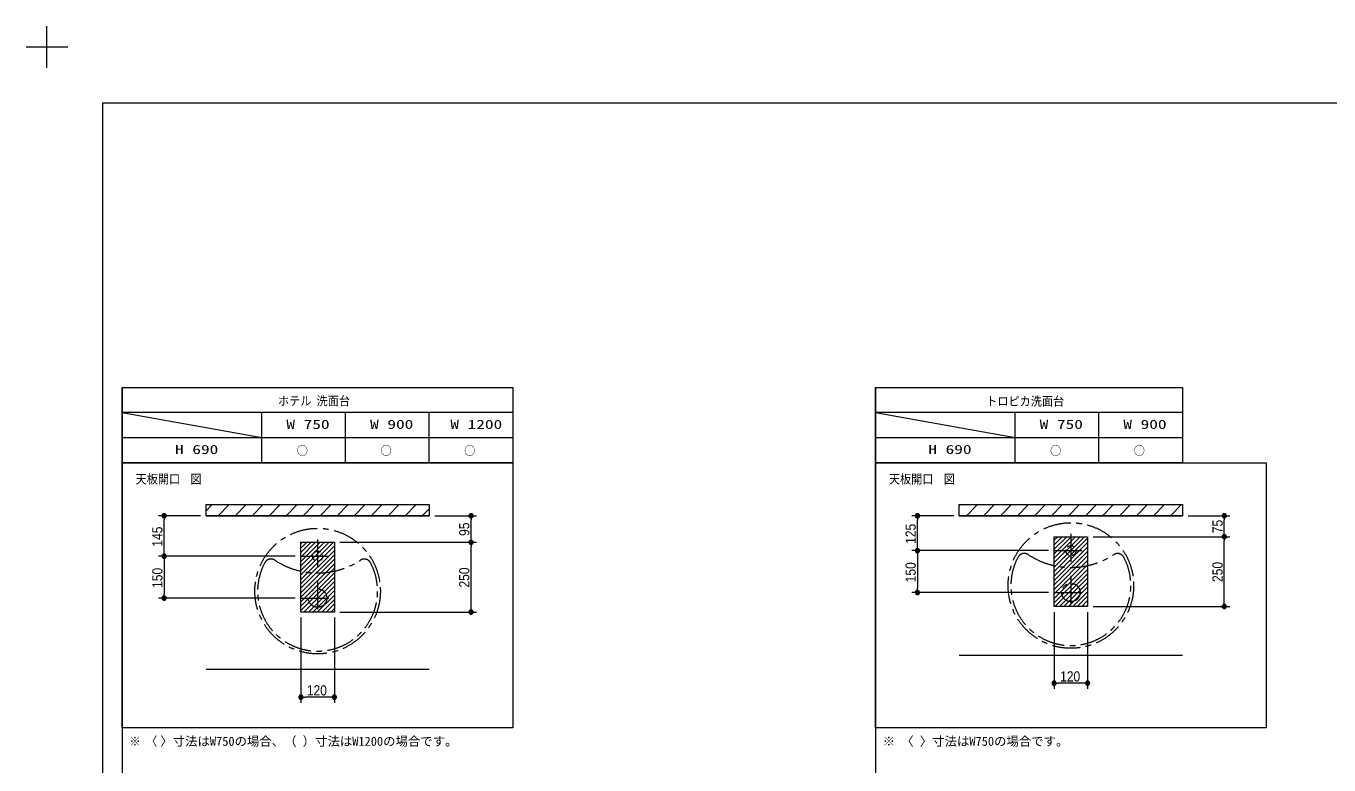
# Model space of a CAD drawing. Units: millimetres, scale not verified. Extents: x -6062 to 6062, y -3045 to 3045.
# Drawn here: x -6062 to -1392, y 397 to 3045 of the extents above; entities that cross this region are included whole.
import ezdxf
from ezdxf.enums import TextEntityAlignment as Align

# ---------------------------------------------------------------- set-up
doc = ezdxf.new("R2010")
doc.units = ezdxf.units.MM
doc.header["$LTSCALE"] = 20
doc.linetypes.add('CHAIN1', pattern=[8, 5, -1, 1, -1])
doc.linetypes.add('DASHED1', pattern=[1.8, 1.2, -0.6])
for name, color, linetype, lineweight in [('0-0_1図面枠', 7, 'Continuous', 9), ('0-1_3一般', 7, 'Continuous', 9), ('0-4_0', 7, 'Continuous', 9), ('0-5_2寸法-1', 7, 'Continuous', 9)]:
    doc.layers.add(name, color=color, linetype=linetype, lineweight=lineweight)
doc.styles.add('ＭＳ ゴシック', font='')
doc.styles.add('ＭＳ Ｐゴシック', font='')
doc.styles.get('ＭＳ ゴシック').set_extended_font_data('MS Gothic')
doc.styles.get('ＭＳ Ｐゴシック').set_extended_font_data('MS PGothic')

# ---------------------------------------------------------------- blocks, each defined once
blk = doc.blocks.new('グループ')
at = {"layer": '0-0_1図面枠'}
for p, q in [((-84000, 57900), (-84000, 60900)), ((-85500, 59400), (-82500, 59400))]:
    blk.add_line(p, q, dxfattribs=at)
blk = doc.blocks.new('グループ-2')
at = {"layer": '0-0_1図面枠'}
blk.add_lwpolyline([(-80000, 55400), (80000, 55400), (80000, -55400), (-80000, -55400)], close=True, dxfattribs=at)
blk = doc.blocks.new('図面枠')
at = {"layer": '0-0_1図面枠'}
for name in ['グループ', 'グループ-2']:
    blk.add_blockref(name, (0, 0), dxfattribs=at)
blk = doc.blocks.new('_Dot')
at = {"layer": '0-4_0'}
for p, q in [((-10, 0), (-20, 0)), ((9.78, 2), (-9.78, 2)), ((7.99, 6), (-7.99, 6)), ((9.16, -3.98), (-9.16, -3.98)), ((6, -7.98), (-6, -7.98))]:
    blk.add_line(p, q, dxfattribs=at)
for points in [[(10, 0), (9.92, 1.25), (9.69, 2.49), (9.3, 3.68), (8.76, 4.82), (8.09, 5.88), (7.29, 6.85), (6.37, 7.71), (5.36, 8.44), (4.26, 9.05), (3.09, 9.51), (1.87, 9.82), (0.63, 9.98), (-0.63, 9.98), (-1.87, 9.82), (-3.09, 9.51), (-4.26, 9.05), (-5.36, 8.44), (-6.37, 7.71), (-7.29, 6.85), (-8.09, 5.88), (-8.76, 4.82), (-9.3, 3.68), (-9.69, 2.49), (-9.92, 1.25), (-10, 0), (0, 0)], [(-10, 0), (-9.92, -1.25), (-9.69, -2.49), (-9.3, -3.68), (-8.76, -4.82), (-8.09, -5.88), (-7.29, -6.85), (-6.37, -7.71), (-5.36, -8.44), (-4.26, -9.05), (-3.09, -9.51), (-1.87, -9.82), (-0.63, -9.98), (0.63, -9.98), (1.87, -9.82), (3.09, -9.51), (4.26, -9.05), (5.36, -8.44), (6.37, -7.71), (7.29, -6.85), (8.09, -5.88), (8.76, -4.82), (9.3, -3.68), (9.69, -2.49), (9.92, -1.25), (10, 0), (0, 0)]]:
    blk.add_lwpolyline(points, close=True, dxfattribs=at)

msp = doc.modelspace()

# ---------------------------------------------------------------- linework, layer by layer
at = {"layer": '0-0_1図面枠'}
for p, q in [((-5717.5, 1750), (-5717.5, -2420)), ((-3017.5, 1750), (-3017.5, -2420)), ((-4317.5, 1660), (-5717.5, 1660)), ((-5717.5, 1660), (-5217.5, 1570)), ((-5217.5, 1480), (-5217.5, 1660)), ((-4917.5, 1480), (-4917.5, 1660)), ((-4617.5, 1480), (-4617.5, 1660)), ((-1917.5, 1660), (-3017.5, 1660)), ((-3017.5, 1660), (-2517.5, 1570)), ((-2517.5, 1480), (-2517.5, 1660)), ((-2217.5, 1480), (-2217.5, 1660)), ((-5717.5, 1570), (-4317.5, 1570)), ((-3017.5, 1570), (-1917.5, 1570))]:
    msp.add_line(p, q, dxfattribs=at)
for points in [[(-5717.5, 1750), (-4317.5, 1750), (-4317.5, 1480), (-5717.5, 1480)], [(-3017.5, 1750), (-1917.5, 1750), (-1917.5, 1480), (-3017.5, 1480)], [(-5717.5, 1480), (-4317.5, 1480), (-4317.5, 530), (-5717.5, 530)], [(-3017.5, 1480), (-1617.5, 1480), (-1617.5, 530), (-3017.5, 530)]]:
    msp.add_lwpolyline(points, close=True, dxfattribs=at)
at = {"layer": '0-1_3一般'}
for p, q in [((-5417.5, 1307.76), (-5395.26, 1330)), ((-5374.3, 1290), (-5334.3, 1330)), ((-5313.34, 1290), (-5273.34, 1330)), ((-5252.38, 1290), (-5212.38, 1330)), ((-5191.42, 1290), (-5151.42, 1330)), ((-5130.46, 1290), (-5090.46, 1330)), ((-5069.5, 1290), (-5029.5, 1330)), ((-5008.54, 1290), (-4968.54, 1330)), ((-4947.58, 1290), (-4907.58, 1330)), ((-4886.62, 1290), (-4846.62, 1330)), ((-4825.66, 1290), (-4785.66, 1330)), ((-4764.7, 1290), (-4724.7, 1330)), ((-4703.74, 1290), (-4663.74, 1330)), ((-4642.78, 1290), (-4617.5, 1315.28)), ((-2717.5, 1325.52), (-2713.02, 1330)), ((-2692.06, 1290), (-2652.06, 1330)), ((-2631.1, 1290), (-2591.1, 1330)), ((-2570.14, 1290), (-2530.14, 1330)), ((-2509.18, 1290), (-2469.18, 1330)), ((-2448.22, 1290), (-2408.22, 1330)), ((-2387.26, 1290), (-2347.26, 1330)), ((-2326.3, 1290), (-2286.3, 1330)), ((-2265.34, 1290), (-2225.34, 1330)), ((-2204.38, 1290), (-2164.38, 1330)), ((-2143.42, 1290), (-2103.42, 1330)), ((-2082.46, 1290), (-2042.46, 1330)), ((-2021.5, 1290), (-1981.5, 1330)), ((-1960.54, 1290), (-1920.54, 1330)), ((-5417.5, 1290), (-4617.5, 1290)), ((-2717.5, 1290), (-1917.5, 1290)), ((-2377.5, 1202), (-2364.5, 1215)), ((-2377.5, 1186), (-2348.5, 1215)), ((-2377.5, 1170), (-2332.5, 1215)), ((-2377.5, 1154), (-2316.5, 1215)), ((-2377.5, 1138), (-2300.5, 1215)), ((-2377.5, 1122), (-2284.5, 1215)), ((-2377.5, 1106), (-2268.5, 1215)), ((-5077.5, 1190), (-5072.5, 1195)), ((-5077.5, 1174), (-5056.5, 1195)), ((-5077.5, 1158), (-5040.5, 1195)), ((-5077.5, 1142), (-5024.5, 1195)), ((-5077.5, 1126), (-5008.5, 1195)), ((-5077.5, 1110), (-4992.5, 1195)), ((-5077.5, 1094), (-4976.5, 1195)), ((-5077.5, 1078), (-4960.5, 1195)), ((-5077.5, 1062), (-4957.5, 1182)), ((-2377.5, 1090), (-2257.5, 1210)), ((-2377.5, 1074), (-2257.5, 1194)), ((-2377.5, 1058), (-2257.5, 1178)), ((-5077.5, 1046), (-4957.5, 1166)), ((-5077.5, 1030), (-4957.5, 1150)), ((-5077.5, 1014), (-4957.5, 1134)), ((-2377.5, 1042), (-2257.5, 1162)), ((-2377.5, 1026), (-2257.5, 1146)), ((-2377.5, 1010), (-2257.5, 1130)), ((-5077.5, 998), (-4957.5, 1118)), ((-5077.5, 982), (-4957.5, 1102)), ((-5077.5, 966), (-4957.5, 1086)), ((-2377.5, 994), (-2257.5, 1114)), ((-2377.5, 978), (-2257.5, 1098)), ((-2374.5, 965), (-2257.5, 1082)), ((-5077.5, 950), (-4957.5, 1070)), ((-5066.5, 945), (-4957.5, 1054)), ((-5050.5, 945), (-4957.5, 1038)), ((-2358.5, 965), (-2257.5, 1066)), ((-2342.5, 965), (-2257.5, 1050)), ((-2326.5, 965), (-2257.5, 1034)), ((-5034.5, 945), (-4957.5, 1022)), ((-5018.5, 945), (-4957.5, 1006)), ((-5002.5, 945), (-4957.5, 990)), ((-2310.5, 965), (-2257.5, 1018)), ((-2294.5, 965), (-2257.5, 1002)), ((-2278.5, 965), (-2257.5, 986)), ((-4986.5, 945), (-4957.5, 974)), ((-4970.5, 945), (-4957.5, 958)), ((-2262.5, 965), (-2257.5, 970)), ((-2717.5, 790), (-1917.5, 790)), ((-5417.5, 740), (-4617.5, 740))]:
    msp.add_line(p, q, dxfattribs=at)
at = {"layer": '0-1_3一般', "linetype": 'CHAIN1'}
for p, q in [((-2317.5, 1225), (-2317.5, 1105)), ((-5017.5, 1205), (-5017.5, 1085)), ((-5077.5, 1145), (-4957.5, 1145)), ((-2377.5, 1165), (-2257.5, 1165)), ((-2317.5, 1075), (-2317.5, 955)), ((-5017.5, 1055), (-5017.5, 935)), ((-5077.5, 995), (-4957.5, 995)), ((-2377.5, 1015), (-2257.5, 1015))]:
    msp.add_line(p, q, dxfattribs=at)
at = {"layer": '0-1_3一般'}
for points in [[(-5417.5, 1330), (-4617.5, 1330), (-4617.5, 1290), (-5417.5, 1290)], [(-2717.5, 1330), (-1917.5, 1330), (-1917.5, 1290), (-2717.5, 1290)], [(-2377.5, 1215), (-2257.5, 1215), (-2257.5, 965), (-2377.5, 965)], [(-2377.5, 1215), (-2257.5, 1215), (-2257.5, 965), (-2377.5, 965)], [(-5077.5, 1195), (-4957.5, 1195), (-4957.5, 945), (-5077.5, 945)], [(-5077.5, 1195), (-4957.5, 1195), (-4957.5, 945), (-5077.5, 945)]]:
    msp.add_lwpolyline(points, close=True, dxfattribs=at)
at = {"layer": '0-1_3一般', "linetype": 'CHAIN1'}
for centre, radius in [((-2317.5, 1040), 225), ((-5017.5, 1020), 225), ((-5017.5, 995), 33), ((-2317.5, 1015), 33)]:
    msp.add_circle(centre, radius, dxfattribs=at)
at = {"layer": '0-1_3一般', "linetype": 'DASHED1'}
for centre in [(-2317.5, 1165), (-5017.5, 1145)]:
    msp.add_circle(centre, 18, dxfattribs=at)
at = {"layer": '0-1_3一般', "linetype": 'CHAIN1'}
for centre, radius, start, end in [((-5017.5, 1020), 215, 151.72629, 28.27371), ((-5184.83, 1110), 25, 56.72696, 151.72629), ((-5017.5, 1365), 280, 236.72696, 304.07792), ((-4850.17, 1110), 25, 28.27371, 123.27304), ((-2317.5, 1040), 215, 151.72629, 28.27371), ((-2484.83, 1130), 25, 56.72696, 151.72629), ((-2317.5, 1385), 280, 236.72696, 304.07792), ((-2150.17, 1130), 25, 28.27371, 123.27304)]:
    msp.add_arc(centre, radius, start, end, dxfattribs=at)
at = {"layer": '0-5_2寸法-1'}
for p, q in [((-5437.5, 1290), (-5587.5, 1290)), ((-5567.5, 1160.01), (-5567.5, 1274.99)), ((-4597.5, 1290), (-4447.5, 1290)), ((-4467.5, 1210.01), (-4467.5, 1274.99)), ((-2737.5, 1290), (-2887.5, 1290)), ((-2867.5, 1180.01), (-2867.5, 1274.99)), ((-1897.5, 1290), (-1747.5, 1290)), ((-1767.5, 1230.01), (-1767.5, 1274.99)), ((-2237.5, 1215), (-1747.5, 1215)), ((-2237.5, 1215), (-1747.5, 1215)), ((-4937.5, 1195), (-4447.5, 1195)), ((-4937.5, 1195), (-4447.5, 1195)), ((-4467.5, 960.01), (-4467.5, 1179.99)), ((-1767.5, 980.01), (-1767.5, 1199.99)), ((-5097.5, 1145), (-5587.5, 1145)), ((-5097.5, 1145), (-5587.5, 1145)), ((-5567.5, 1129.99), (-5567.5, 1010.01)), ((-2397.5, 1165), (-2887.5, 1165)), ((-2397.5, 1165), (-2887.5, 1165)), ((-2867.5, 1149.99), (-2867.5, 1030.01)), ((-5097.5, 995), (-5587.5, 995)), ((-2397.5, 1015), (-2887.5, 1015)), ((-4937.5, 945), (-4447.5, 945)), ((-2377.5, 945), (-2377.5, 670)), ((-2257.5, 945), (-2257.5, 670)), ((-2237.5, 965), (-1747.5, 965)), ((-5077.5, 925), (-5077.5, 620)), ((-4957.5, 925), (-4957.5, 620)), ((-2272.51, 690), (-2362.49, 690)), ((-4972.51, 640), (-5062.49, 640))]:
    msp.add_line(p, q, dxfattribs=at)

# ---------------------------------------------------------------- block references
at = {"layer": '0-0_1図面枠', "xscale": 0.05, "yscale": 0.05}
msp.add_blockref('図面枠', (-1787.5, 0), dxfattribs=at)
at = {"layer": '0-5_2寸法-1', "xscale": 0.7503418, "yscale": 0.7503418}
for p, rotation in [((-5567.5, 1290), 90), ((-4467.5, 1290), 90), ((-2867.5, 1290), 90), ((-1767.5, 1290), 90), ((-1767.5, 1215), 270), ((-1767.5, 1215), 90), ((-4467.5, 1195), 270), ((-4467.5, 1195), 90), ((-2867.5, 1165), 270), ((-2867.5, 1165), 90), ((-5567.5, 1145), 270), ((-5567.5, 1145), 90), ((-2867.5, 1015), 270), ((-5567.5, 995), 270), ((-4467.5, 945), 270), ((-1767.5, 965), 270), ((-2377.5, 690), 180), ((-5077.5, 640), 180)]:
    msp.add_blockref('_Dot', p, dxfattribs=dict(at, rotation=rotation))
for p in [(-2257.5, 690), (-4957.5, 640)]:
    msp.add_blockref('_Dot', p, dxfattribs=at)

# ---------------------------------------------------------------- texts
at = {"layer": '0-0_1図面枠', "style": 'ＭＳ ゴシック'}
for s, width, p in [('ホテル', 0.9, (-5159.45, 1675.81)), ('洗面台', 0.9, (-5021.34, 1675.81)), ('トロピカ洗面台', 0.9, (-2621.09, 1674.66)), ('W 750', 1.4, (-5129.45, 1591.59)), ('W 900', 1.4, (-4829.45, 1591.59)), ('W 1200', 1.4, (-4541.75, 1591.59)), ('W 750', 1.4, (-2429.45, 1591.59)), ('W 900', 1.4, (-2129.45, 1591.59)), ('H 690', 1.4, (-5528.49, 1501.59)), ('○', 0.9, (-5092.09, 1497.53)), ('○', 0.9, (-4792.09, 1497.53)), ('○', 0.9, (-4492.09, 1497.53)), ('H 690', 1.4, (-2828.49, 1501.59)), ('○', 0.9, (-2392.09, 1497.53)), ('○', 0.9, (-2092.09, 1497.53)), ('天板開口', 0.9, (-5670, 1395.64)), ('図', 0.9, (-5473.27, 1395.64)), ('天板開口', 0.9, (-2970, 1395.64)), ('図', 0.9, (-2773.27, 1395.64)), ('※ 〈', 0.9, (-5692.1, 455.81))]:
    msp.add_text(s, height=32.55, dxfattribs=dict(at, width=width)).set_placement(p, align=Align.BOTTOM_LEFT)
for s, p in [(' 〉寸法はW750の場合、（ ）寸法はW1200の場合です。', (-5603.34, 455.81)), ('※ 〈 〉寸法はW750の場合です。', (-2992.1, 455.81))]:
    msp.add_text(s, height=32.55, dxfattribs=at).set_placement(p, align=Align.BOTTOM_LEFT)
at = {"layer": '0-5_2寸法-1', "style": 'ＭＳ Ｐゴシック', "width": 0.9}
for s, p in [('95', (-4462.44, 1217.81)), ('75', (-1762.44, 1227.52)), ('145', (-5562.54, 1179.28)), ('125', (-2862.54, 1189.28)), ('150', (-2862.54, 1051.39)), ('250', (-1762.54, 1052.72)), ('150', (-5562.54, 1031.39)), ('250', (-4462.54, 1032.72))]:
    msp.add_text(s, height=36.66, rotation=90, dxfattribs=at).set_placement(p, align=Align.BOTTOM_LEFT)
for p in [(-2356.11, 685.04), (-5056.11, 635.04)]:
    msp.add_text('120', height=36.66, dxfattribs=at).set_placement(p, align=Align.BOTTOM_LEFT)

doc.saveas('drawing.dxf')
